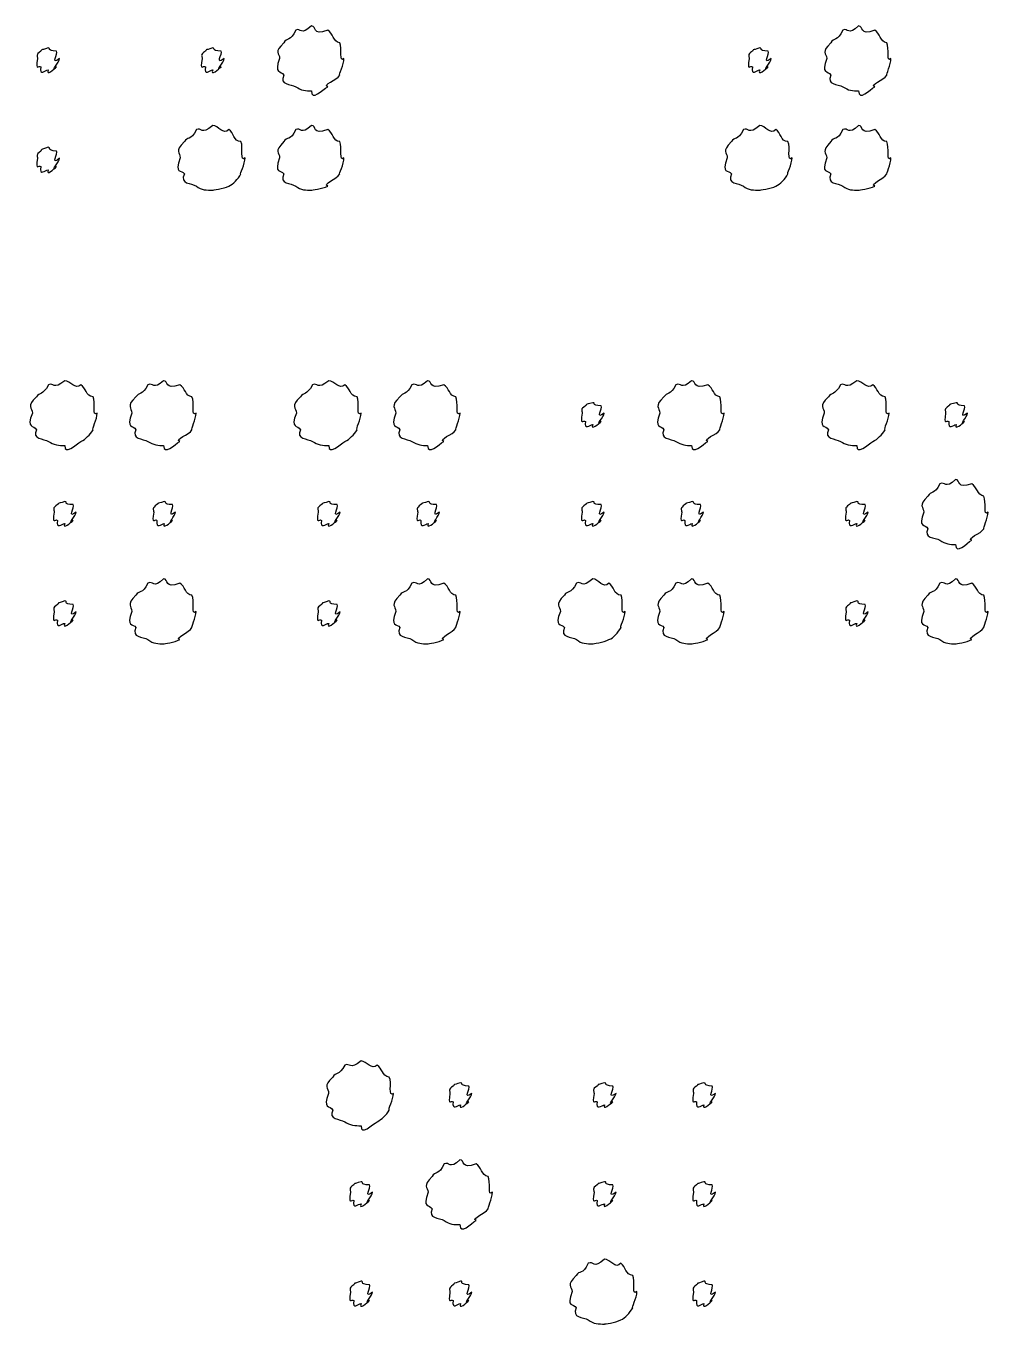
# Model space of a CAD drawing. Header units: millimetres. Extents: x -178 to -32, y 41 to 266.
# Drawn here: x -69.36 to -59.22, y 170.23 to 183.91 of the extents above; entities that cross this region are included whole.
import ezdxf

# ---------------------------------------------------------------- set-up
doc = ezdxf.new("R2010")
doc.units = ezdxf.units.MM
doc.layers.get('0').update_dxf_attribs({"linetype": 'CONTINUOUS'})

msp = doc.modelspace()

# ---------------------------------------------------------------- linework, layer by layer
at = {"color": 0}
for p, q in [((-66.3466, 183.908), (-66.3466, 183.908)), ((-60.5808, 183.908), (-60.5808, 183.908)), ((-69.1233, 183.676), (-69.1233, 183.676)), ((-67.3883, 183.676), (-67.3883, 183.676)), ((-61.6225, 183.676), (-61.6225, 183.676)), ((-67.3883, 182.86), (-67.3883, 182.86)), ((-66.3466, 182.86), (-66.3466, 182.86)), ((-61.6225, 182.86), (-61.6225, 182.86)), ((-60.5808, 182.86), (-60.5808, 182.86)), ((-69.1233, 182.629), (-69.1233, 182.629)), ((-68.9469, 180.169), (-68.9469, 180.169)), ((-67.9051, 180.169), (-67.9051, 180.169)), ((-66.1645, 180.169), (-66.1645, 180.169)), ((-65.1228, 180.169), (-65.1228, 180.169)), ((-62.3408, 180.169), (-62.3408, 180.169)), ((-60.6002, 180.169), (-60.6002, 180.169)), ((-63.3825, 179.937), (-63.3825, 179.937)), ((-59.5528, 179.937), (-59.5528, 179.937)), ((-59.5584, 179.127), (-59.5584, 179.127)), ((-68.9469, 178.895), (-68.9469, 178.895)), ((-67.8995, 178.895), (-67.8995, 178.895)), ((-66.1645, 178.895), (-66.1645, 178.895)), ((-65.1175, 178.895), (-65.1175, 178.895)), ((-63.3825, 178.895), (-63.3825, 178.895)), ((-62.3351, 178.895), (-62.3351, 178.895)), ((-60.6002, 178.895), (-60.6002, 178.895)), ((-67.9051, 178.08), (-67.9051, 178.08)), ((-65.1228, 178.08), (-65.1228, 178.08)), ((-63.3825, 178.08), (-63.3825, 178.08)), ((-62.3408, 178.08), (-62.3408, 178.08)), ((-59.5584, 178.08), (-59.5584, 178.08)), ((-68.9469, 177.848), (-68.9469, 177.848)), ((-66.1645, 177.848), (-66.1645, 177.848)), ((-60.6002, 177.848), (-60.6002, 177.848)), ((-65.8245, 172.999), (-65.8245, 172.999)), ((-64.7771, 172.767), (-64.7771, 172.767)), ((-63.2583, 172.767), (-63.2583, 172.767)), ((-62.2109, 172.767), (-62.2109, 172.767)), ((-64.7823, 171.957), (-64.7823, 171.957)), ((-65.8245, 171.726), (-65.8245, 171.726)), ((-63.2583, 171.726), (-63.2583, 171.726)), ((-62.2109, 171.726), (-62.2109, 171.726)), ((-63.2583, 170.91), (-63.2583, 170.91)), ((-65.8245, 170.678), (-65.8245, 170.678)), ((-64.7771, 170.678), (-64.7771, 170.678)), ((-62.2109, 170.678), (-62.2109, 170.678))]:
    msp.add_line(p, q, dxfattribs=at)
for points in [[(-66.3466, 183.908), (-66.4595, 183.8), (-66.457, 183.892), (-66.512, 183.864)], [(-66.1758, 183.864), (-66.3466, 183.8), (-66.2873, 183.908), (-66.3466, 183.908)], [(-60.5808, 183.908), (-60.694, 183.8), (-60.6912, 183.892), (-60.7462, 183.864)], [(-60.41, 183.864), (-60.5808, 183.8), (-60.5215, 183.908), (-60.5808, 183.908)], [(-66.512, 183.864), (-66.5699, 183.742), (-66.6083, 183.789), (-66.6387, 183.731)], [(-66.0488, 183.731), (-66.118, 183.742), (-66.1204, 183.833), (-66.1758, 183.864)], [(-60.7462, 183.864), (-60.8041, 183.742), (-60.8429, 183.789), (-60.8729, 183.731)], [(-60.2834, 183.731), (-60.3522, 183.742), (-60.355, 183.833), (-60.41, 183.864)], [(-69.2005, 183.643), (-69.257, 183.601), (-69.2337, 183.595), (-69.2337, 183.566)], [(-69.1233, 183.676), (-69.2129, 183.646), (-69.1783, 183.665), (-69.2005, 183.643)], [(-69.0351, 183.643), (-69.1469, 183.646), (-69.0862, 183.676), (-69.1233, 183.676)], [(-69.0019, 183.566), (-69.1028, 183.484), (-69.0132, 183.621), (-69.0351, 183.643)], [(-67.4656, 183.643), (-67.5263, 183.601), (-67.4987, 183.595), (-67.4987, 183.566)], [(-67.3883, 183.676), (-67.4822, 183.646), (-67.4433, 183.665), (-67.4656, 183.643)], [(-67.3001, 183.643), (-67.4158, 183.646), (-67.3513, 183.676), (-67.3883, 183.676)], [(-67.267, 183.566), (-67.3717, 183.484), (-67.2783, 183.621), (-67.3001, 183.643)], [(-66.6387, 183.731), (-66.7463, 183.628), (-66.6828, 183.621), (-66.6828, 183.566)], [(-66.0047, 183.566), (-66.0601, 183.511), (-66.0185, 183.676), (-66.0488, 183.731)], [(-61.6998, 183.643), (-61.7605, 183.601), (-61.7329, 183.595), (-61.7329, 183.566)], [(-61.6225, 183.676), (-61.7164, 183.646), (-61.6779, 183.665), (-61.6998, 183.643)], [(-61.5343, 183.643), (-61.6504, 183.646), (-61.5855, 183.676), (-61.6225, 183.676)], [(-61.5015, 183.566), (-61.6063, 183.484), (-61.5124, 183.621), (-61.5343, 183.643)], [(-60.8729, 183.731), (-60.9805, 183.628), (-60.917, 183.621), (-60.917, 183.566)], [(-60.2393, 183.566), (-60.2943, 183.511), (-60.253, 183.676), (-60.2834, 183.731)], [(-69.2337, 183.566), (-69.257, 183.418), (-69.2224, 183.499), (-69.2005, 183.478)], [(-69.2005, 183.478), (-69.2129, 183.374), (-69.1522, 183.444), (-69.1233, 183.444)], [(-69.1233, 183.444), (-69.1469, 183.374), (-69.0573, 183.455), (-69.0351, 183.478)], [(-69.0351, 183.478), (-69.1028, 183.418), (-69.0019, 183.528), (-69.0019, 183.566)], [(-67.4987, 183.566), (-67.5263, 183.418), (-67.4874, 183.499), (-67.4656, 183.478)], [(-67.4656, 183.478), (-67.4822, 183.374), (-67.4172, 183.444), (-67.3883, 183.444)], [(-67.3883, 183.444), (-67.4158, 183.374), (-67.3223, 183.455), (-67.3001, 183.478)], [(-67.3001, 183.478), (-67.3717, 183.418), (-67.267, 183.528), (-67.267, 183.566)], [(-66.6828, 183.566), (-66.7463, 183.392), (-66.6676, 183.444), (-66.6387, 183.389)], [(-66.0488, 183.389), (-66.0601, 183.392), (-66.0047, 183.502), (-66.0047, 183.566)], [(-61.7329, 183.566), (-61.7605, 183.418), (-61.722, 183.499), (-61.6998, 183.478)], [(-61.6998, 183.478), (-61.7164, 183.374), (-61.6514, 183.444), (-61.6225, 183.444)], [(-61.6225, 183.444), (-61.6504, 183.374), (-61.5565, 183.455), (-61.5343, 183.478)], [(-61.5343, 183.478), (-61.6063, 183.418), (-61.5015, 183.528), (-61.5015, 183.566)], [(-60.917, 183.566), (-60.9805, 183.392), (-60.9018, 183.444), (-60.8729, 183.389)], [(-60.2834, 183.389), (-60.2943, 183.392), (-60.2393, 183.502), (-60.2393, 183.566)], [(-66.6387, 183.389), (-66.6884, 183.286), (-66.5671, 183.297), (-66.512, 183.268)], [(-66.1758, 183.268), (-66.2365, 183.286), (-66.0777, 183.337), (-66.0488, 183.389)], [(-60.8729, 183.389), (-60.9226, 183.286), (-60.8013, 183.297), (-60.7462, 183.268)], [(-60.41, 183.268), (-60.4707, 183.286), (-60.3123, 183.337), (-60.2834, 183.389)], [(-66.512, 183.268), (-66.4595, 183.227), (-66.4016, 183.224), (-66.3466, 183.224)], [(-66.3466, 183.224), (-66.3466, 183.11), (-66.2309, 183.238), (-66.1758, 183.268)], [(-60.7462, 183.268), (-60.694, 183.227), (-60.6362, 183.224), (-60.5808, 183.224)], [(-60.5808, 183.224), (-60.5808, 183.11), (-60.4651, 183.238), (-60.41, 183.268)], [(-67.5594, 182.816), (-67.6212, 182.691), (-67.6557, 182.745), (-67.6861, 182.689)], [(-67.3883, 182.86), (-67.5111, 182.75), (-67.504, 182.845), (-67.5594, 182.816)], [(-67.2176, 182.816), (-67.2754, 182.75), (-67.3291, 182.86), (-67.3883, 182.86)], [(-67.0906, 182.689), (-67.1692, 182.691), (-67.165, 182.786), (-67.2176, 182.816)], [(-66.512, 182.816), (-66.5699, 182.691), (-66.6083, 182.745), (-66.6387, 182.689)], [(-66.3466, 182.86), (-66.4595, 182.75), (-66.457, 182.845), (-66.512, 182.816)], [(-66.1758, 182.816), (-66.3466, 182.75), (-66.2873, 182.86), (-66.3466, 182.86)], [(-66.0488, 182.689), (-66.118, 182.691), (-66.1204, 182.786), (-66.1758, 182.816)], [(-61.7936, 182.816), (-61.8557, 182.691), (-61.8899, 182.745), (-61.9203, 182.689)], [(-61.6225, 182.86), (-61.7453, 182.75), (-61.7386, 182.845), (-61.7936, 182.816)], [(-61.4518, 182.816), (-61.5096, 182.75), (-61.5632, 182.86), (-61.6225, 182.86)], [(-61.3251, 182.689), (-61.4034, 182.691), (-61.3996, 182.786), (-61.4518, 182.816)], [(-60.7462, 182.816), (-60.8041, 182.691), (-60.8429, 182.745), (-60.8729, 182.689)], [(-60.5808, 182.86), (-60.694, 182.75), (-60.6912, 182.845), (-60.7462, 182.816)], [(-60.41, 182.816), (-60.5808, 182.75), (-60.5215, 182.86), (-60.5808, 182.86)], [(-60.2834, 182.689), (-60.3522, 182.691), (-60.355, 182.786), (-60.41, 182.816)], [(-67.6861, 182.689), (-67.7975, 182.581), (-67.7302, 182.576), (-67.7302, 182.518)], [(-67.0465, 182.518), (-67.1072, 182.463), (-67.0606, 182.634), (-67.0906, 182.689)], [(-66.6387, 182.689), (-66.7463, 182.581), (-66.6828, 182.576), (-66.6828, 182.518)], [(-66.0047, 182.518), (-66.0601, 182.463), (-66.0185, 182.634), (-66.0488, 182.689)], [(-61.9203, 182.689), (-62.0321, 182.581), (-61.9644, 182.576), (-61.9644, 182.518)], [(-61.281, 182.518), (-61.3417, 182.463), (-61.2948, 182.634), (-61.3251, 182.689)], [(-60.8729, 182.689), (-60.9805, 182.581), (-60.917, 182.576), (-60.917, 182.518)], [(-60.2393, 182.518), (-60.2943, 182.463), (-60.253, 182.634), (-60.2834, 182.689)], [(-69.2005, 182.59), (-69.257, 182.547), (-69.2337, 182.542), (-69.2337, 182.513)], [(-69.1233, 182.629), (-69.2129, 182.596), (-69.1783, 182.615), (-69.2005, 182.59)], [(-69.0351, 182.59), (-69.1469, 182.596), (-69.0862, 182.629), (-69.1233, 182.629)], [(-69.0019, 182.513), (-69.1028, 182.43), (-69.0132, 182.568), (-69.0351, 182.59)], [(-67.7302, 182.518), (-67.7975, 182.342), (-67.715, 182.398), (-67.6861, 182.348)], [(-67.0906, 182.348), (-67.1072, 182.342), (-67.0465, 182.455), (-67.0465, 182.518)], [(-66.6828, 182.518), (-66.7463, 182.342), (-66.6676, 182.398), (-66.6387, 182.348)], [(-66.0488, 182.348), (-66.0601, 182.342), (-66.0047, 182.455), (-66.0047, 182.518)], [(-61.9644, 182.518), (-62.0321, 182.342), (-61.9492, 182.398), (-61.9203, 182.348)], [(-61.3251, 182.348), (-61.3417, 182.342), (-61.281, 182.455), (-61.281, 182.518)], [(-60.917, 182.518), (-60.9805, 182.342), (-60.9018, 182.398), (-60.8729, 182.348)], [(-60.2834, 182.348), (-60.2943, 182.342), (-60.2393, 182.455), (-60.2393, 182.518)], [(-69.2337, 182.513), (-69.257, 182.367), (-69.2224, 182.45), (-69.2005, 182.425)], [(-69.2005, 182.425), (-69.2129, 182.32), (-69.1522, 182.392), (-69.1233, 182.392)], [(-69.1233, 182.392), (-69.1469, 182.32), (-69.0573, 182.403), (-69.0351, 182.425)], [(-69.0351, 182.425), (-69.1028, 182.367), (-69.0019, 182.48), (-69.0019, 182.513)], [(-67.6861, 182.348), (-67.7383, 182.239), (-67.6144, 182.254), (-67.5594, 182.221)], [(-67.2176, 182.221), (-67.1692, 182.239), (-67.1237, 182.295), (-67.0906, 182.348)], [(-66.6387, 182.348), (-66.6884, 182.239), (-66.5671, 182.254), (-66.512, 182.221)], [(-66.1758, 182.221), (-66.2365, 182.239), (-66.0777, 182.295), (-66.0488, 182.348)], [(-61.9203, 182.348), (-61.9728, 182.239), (-61.8486, 182.254), (-61.7936, 182.221)], [(-61.4518, 182.221), (-61.4034, 182.239), (-61.3579, 182.295), (-61.3251, 182.348)], [(-60.8729, 182.348), (-60.9226, 182.239), (-60.8013, 182.254), (-60.7462, 182.221)], [(-60.41, 182.221), (-60.4707, 182.239), (-60.3123, 182.295), (-60.2834, 182.348)], [(-67.5594, 182.221), (-67.5111, 182.177), (-67.4462, 182.177), (-67.3883, 182.177)], [(-67.3883, 182.177), (-67.394, 182.177), (-67.2726, 182.19), (-67.2176, 182.221)], [(-66.512, 182.221), (-66.4595, 182.177), (-66.4016, 182.177), (-66.3466, 182.177)], [(-66.3466, 182.177), (-66.3466, 182.177), (-66.2309, 182.19), (-66.1758, 182.221)], [(-61.7936, 182.221), (-61.7453, 182.177), (-61.6807, 182.177), (-61.6225, 182.177)], [(-61.6225, 182.177), (-61.6282, 182.177), (-61.5068, 182.19), (-61.4518, 182.221)], [(-60.7462, 182.221), (-60.694, 182.177), (-60.6362, 182.177), (-60.5808, 182.177)], [(-60.5808, 182.177), (-60.5808, 182.177), (-60.4651, 182.19), (-60.41, 182.221)], [(-69.118, 180.125), (-69.1797, 180.009), (-69.2143, 180.053), (-69.2446, 179.998)], [(-68.9469, 180.169), (-69.0697, 180.067), (-69.0626, 180.154), (-69.118, 180.125)], [(-68.7761, 180.125), (-68.834, 180.067), (-68.8876, 180.169), (-68.9469, 180.169)], [(-68.6491, 179.998), (-68.7278, 180.009), (-68.7236, 180.094), (-68.7761, 180.125)], [(-68.0706, 180.125), (-68.1284, 180.009), (-68.1669, 180.053), (-68.1972, 179.998)], [(-67.9051, 180.169), (-68.018, 180.067), (-68.0156, 180.154), (-68.0706, 180.125)], [(-67.7344, 180.125), (-67.9051, 180.067), (-67.8459, 180.169), (-67.9051, 180.169)], [(-67.6074, 179.998), (-67.6765, 180.009), (-67.679, 180.094), (-67.7344, 180.125)], [(-66.3356, 180.125), (-66.3977, 180.009), (-66.4319, 180.053), (-66.4623, 179.998)], [(-66.1645, 180.169), (-66.2873, 180.067), (-66.2806, 180.154), (-66.3356, 180.125)], [(-65.9938, 180.125), (-66.0516, 180.067), (-66.1053, 180.169), (-66.1645, 180.169)], [(-65.8671, 179.998), (-65.9455, 180.009), (-65.9416, 180.094), (-65.9938, 180.125)], [(-65.2882, 180.125), (-65.3461, 180.009), (-65.3849, 180.053), (-65.4149, 179.998)], [(-65.1228, 180.169), (-65.236, 180.067), (-65.2332, 180.154), (-65.2882, 180.125)], [(-64.952, 180.125), (-65.1228, 180.067), (-65.0635, 180.169), (-65.1228, 180.169)], [(-64.8254, 179.998), (-64.8942, 180.009), (-64.897, 180.094), (-64.952, 180.125)], [(-62.5059, 180.125), (-62.5637, 180.009), (-62.6025, 180.053), (-62.6329, 179.998)], [(-62.3408, 180.169), (-62.4537, 180.067), (-62.4508, 180.154), (-62.5059, 180.125)], [(-62.1697, 180.125), (-62.3408, 180.067), (-62.2815, 180.169), (-62.3408, 180.169)], [(-62.043, 179.998), (-62.1118, 180.009), (-62.1146, 180.094), (-62.1697, 180.125)], [(-60.7709, 180.125), (-60.833, 180.009), (-60.8676, 180.053), (-60.8979, 179.998)], [(-60.6002, 180.169), (-60.7229, 180.067), (-60.7159, 180.154), (-60.7709, 180.125)], [(-60.4294, 180.125), (-60.4873, 180.067), (-60.5409, 180.169), (-60.6002, 180.169)], [(-60.3024, 179.998), (-60.3811, 180.009), (-60.3769, 180.094), (-60.4294, 180.125)], [(-69.2446, 179.998), (-69.3561, 179.899), (-69.2887, 179.885), (-69.2887, 179.827)], [(-68.605, 179.827), (-68.6657, 179.78), (-68.6188, 179.943), (-68.6491, 179.998)], [(-68.1972, 179.998), (-68.3048, 179.899), (-68.2413, 179.885), (-68.2413, 179.827)], [(-67.5633, 179.827), (-67.6187, 179.78), (-67.5771, 179.943), (-67.6074, 179.998)], [(-66.4623, 179.998), (-66.5741, 179.899), (-66.5064, 179.885), (-66.5064, 179.827)], [(-65.823, 179.827), (-65.8837, 179.78), (-65.8368, 179.943), (-65.8671, 179.998)], [(-65.4149, 179.998), (-65.5225, 179.899), (-65.459, 179.885), (-65.459, 179.827)], [(-64.7813, 179.827), (-64.8363, 179.78), (-64.795, 179.943), (-64.8254, 179.998)], [(-63.3825, 179.937), (-63.476, 179.912), (-63.4376, 179.926), (-63.4594, 179.904)], [(-63.2943, 179.904), (-63.41, 179.912), (-63.3451, 179.937), (-63.3825, 179.937)], [(-62.6329, 179.998), (-62.7401, 179.899), (-62.677, 179.885), (-62.677, 179.827)], [(-61.9989, 179.827), (-62.054, 179.78), (-62.0127, 179.943), (-62.043, 179.998)], [(-60.8979, 179.998), (-61.0094, 179.899), (-60.942, 179.885), (-60.942, 179.827)], [(-60.2583, 179.827), (-60.319, 179.78), (-60.2721, 179.943), (-60.3024, 179.998)], [(-59.5528, 179.937), (-59.6424, 179.912), (-59.6082, 179.926), (-59.63, 179.904)], [(-59.4646, 179.904), (-59.5764, 179.912), (-59.5157, 179.937), (-59.5528, 179.937)], [(-69.2887, 179.827), (-69.3561, 179.659), (-69.2736, 179.706), (-69.2446, 179.651)], [(-68.6491, 179.651), (-68.6657, 179.659), (-68.605, 179.764), (-68.605, 179.827)], [(-68.2413, 179.827), (-68.3048, 179.659), (-68.2262, 179.706), (-68.1972, 179.651)], [(-67.6074, 179.651), (-67.6187, 179.659), (-67.5633, 179.764), (-67.5633, 179.827)], [(-66.5064, 179.827), (-66.5741, 179.659), (-66.4912, 179.706), (-66.4623, 179.651)], [(-65.8671, 179.651), (-65.8837, 179.659), (-65.823, 179.764), (-65.823, 179.827)], [(-65.459, 179.827), (-65.5225, 179.659), (-65.4438, 179.706), (-65.4149, 179.651)], [(-64.8254, 179.651), (-64.8363, 179.659), (-64.7813, 179.764), (-64.7813, 179.827)], [(-63.4594, 179.904), (-63.5201, 179.868), (-63.4926, 179.856), (-63.4926, 179.827)], [(-63.4926, 179.827), (-63.5201, 179.685), (-63.4817, 179.761), (-63.4594, 179.739)], [(-63.2612, 179.827), (-63.3659, 179.751), (-63.2721, 179.882), (-63.2943, 179.904)], [(-63.2943, 179.739), (-63.3659, 179.685), (-63.2612, 179.79), (-63.2612, 179.827)], [(-62.677, 179.827), (-62.7401, 179.659), (-62.6618, 179.706), (-62.6329, 179.651)], [(-62.043, 179.651), (-62.054, 179.659), (-61.9989, 179.764), (-61.9989, 179.827)], [(-60.942, 179.827), (-61.0094, 179.659), (-60.9268, 179.706), (-60.8979, 179.651)], [(-60.3024, 179.651), (-60.319, 179.659), (-60.2583, 179.764), (-60.2583, 179.827)], [(-59.63, 179.904), (-59.6865, 179.868), (-59.6632, 179.856), (-59.6632, 179.827)], [(-59.6632, 179.827), (-59.6865, 179.685), (-59.6523, 179.761), (-59.63, 179.739)], [(-59.4318, 179.827), (-59.5323, 179.751), (-59.4427, 179.882), (-59.4646, 179.904)], [(-59.4646, 179.739), (-59.5323, 179.685), (-59.4318, 179.79), (-59.4318, 179.827)], [(-69.2446, 179.651), (-69.2968, 179.553), (-69.173, 179.558), (-69.118, 179.529)], [(-68.7761, 179.529), (-68.7278, 179.553), (-68.6823, 179.598), (-68.6491, 179.651)], [(-68.1972, 179.651), (-68.247, 179.553), (-68.1256, 179.558), (-68.0706, 179.529)], [(-67.7344, 179.529), (-67.7951, 179.553), (-67.6363, 179.598), (-67.6074, 179.651)], [(-66.4623, 179.651), (-66.5148, 179.553), (-66.3907, 179.558), (-66.3356, 179.529)], [(-65.9938, 179.529), (-65.9455, 179.553), (-65.8999, 179.598), (-65.8671, 179.651)], [(-65.4149, 179.651), (-65.4646, 179.553), (-65.3433, 179.558), (-65.2882, 179.529)], [(-64.952, 179.529), (-65.0127, 179.553), (-64.8543, 179.598), (-64.8254, 179.651)], [(-63.4594, 179.739), (-63.476, 179.641), (-63.4115, 179.706), (-63.3825, 179.706)], [(-63.3825, 179.706), (-63.41, 179.641), (-63.3162, 179.717), (-63.2943, 179.739)], [(-62.6329, 179.651), (-62.6823, 179.553), (-62.5613, 179.558), (-62.5059, 179.529)], [(-62.1697, 179.529), (-62.2304, 179.553), (-62.072, 179.598), (-62.043, 179.651)], [(-60.8979, 179.651), (-60.9501, 179.553), (-60.8263, 179.558), (-60.7709, 179.529)], [(-60.4294, 179.529), (-60.3811, 179.553), (-60.3356, 179.598), (-60.3024, 179.651)], [(-59.63, 179.739), (-59.6424, 179.641), (-59.5817, 179.706), (-59.5528, 179.706)], [(-59.5528, 179.706), (-59.5764, 179.641), (-59.4868, 179.717), (-59.4646, 179.739)], [(-69.118, 179.529), (-69.0697, 179.494), (-69.0047, 179.485), (-68.9469, 179.485)], [(-68.9469, 179.485), (-68.9525, 179.377), (-68.8312, 179.499), (-68.7761, 179.529)], [(-68.0706, 179.529), (-68.018, 179.494), (-67.9602, 179.485), (-67.9051, 179.485)], [(-67.9051, 179.485), (-67.9051, 179.377), (-67.7894, 179.499), (-67.7344, 179.529)], [(-66.3356, 179.529), (-66.2873, 179.494), (-66.2227, 179.485), (-66.1645, 179.485)], [(-66.1645, 179.485), (-66.1702, 179.377), (-66.0488, 179.499), (-65.9938, 179.529)], [(-65.2882, 179.529), (-65.236, 179.494), (-65.1782, 179.485), (-65.1228, 179.485)], [(-65.1228, 179.485), (-65.1228, 179.377), (-65.0071, 179.499), (-64.952, 179.529)], [(-62.5059, 179.529), (-62.4537, 179.494), (-62.3958, 179.485), (-62.3408, 179.485)], [(-62.3408, 179.485), (-62.3408, 179.377), (-62.2247, 179.499), (-62.1697, 179.529)], [(-60.7709, 179.529), (-60.7229, 179.494), (-60.658, 179.485), (-60.6002, 179.485)], [(-60.6002, 179.485), (-60.6058, 179.377), (-60.4845, 179.499), (-60.4294, 179.529)], [(-59.5584, 179.127), (-59.6713, 179.02), (-59.6685, 179.112), (-59.7239, 179.083)], [(-59.3877, 179.083), (-59.5584, 179.02), (-59.4991, 179.127), (-59.5584, 179.127)], [(-59.7239, 179.083), (-59.7817, 178.962), (-59.8202, 179.009), (-59.8505, 178.951)], [(-59.2607, 178.951), (-59.3295, 178.962), (-59.3323, 179.053), (-59.3877, 179.083)], [(-69.0241, 178.863), (-69.0848, 178.821), (-69.0573, 178.814), (-69.0573, 178.785)], [(-68.9469, 178.895), (-69.0407, 178.865), (-69.0019, 178.884), (-69.0241, 178.863)], [(-68.8587, 178.863), (-68.9744, 178.865), (-68.9098, 178.895), (-68.9469, 178.895)], [(-68.8255, 178.785), (-68.9303, 178.704), (-68.8368, 178.84), (-68.8587, 178.863)], [(-67.9768, 178.863), (-68.0332, 178.821), (-68.0099, 178.814), (-68.0099, 178.785)], [(-67.8995, 178.895), (-67.9891, 178.865), (-67.9549, 178.884), (-67.9768, 178.863)], [(-67.8113, 178.863), (-67.9231, 178.865), (-67.8624, 178.895), (-67.8995, 178.895)], [(-67.7785, 178.785), (-67.879, 178.704), (-67.7894, 178.84), (-67.8113, 178.863)], [(-66.2418, 178.863), (-66.3025, 178.821), (-66.2749, 178.814), (-66.2749, 178.785)], [(-66.1645, 178.895), (-66.2584, 178.865), (-66.2199, 178.884), (-66.2418, 178.863)], [(-66.0763, 178.863), (-66.1924, 178.865), (-66.1275, 178.895), (-66.1645, 178.895)], [(-66.0435, 178.785), (-66.1483, 178.704), (-66.0545, 178.84), (-66.0763, 178.863)], [(-65.1944, 178.863), (-65.2512, 178.821), (-65.2276, 178.814), (-65.2276, 178.785)], [(-65.1175, 178.895), (-65.2071, 178.865), (-65.1725, 178.884), (-65.1944, 178.863)], [(-65.0293, 178.863), (-65.1408, 178.865), (-65.0801, 178.895), (-65.1175, 178.895)], [(-64.9961, 178.785), (-65.0967, 178.704), (-65.0071, 178.84), (-65.0293, 178.863)], [(-63.4594, 178.863), (-63.5201, 178.821), (-63.4926, 178.814), (-63.4926, 178.785)], [(-63.3825, 178.895), (-63.476, 178.865), (-63.4376, 178.884), (-63.4594, 178.863)], [(-63.2943, 178.863), (-63.41, 178.865), (-63.3451, 178.895), (-63.3825, 178.895)], [(-63.2612, 178.785), (-63.3659, 178.704), (-63.2721, 178.84), (-63.2943, 178.863)], [(-62.4124, 178.863), (-62.4688, 178.821), (-62.4452, 178.814), (-62.4452, 178.785)], [(-62.3351, 178.895), (-62.4247, 178.865), (-62.3902, 178.884), (-62.4124, 178.863)], [(-62.2469, 178.863), (-62.3584, 178.865), (-62.2981, 178.895), (-62.3351, 178.895)], [(-62.2138, 178.785), (-62.3143, 178.704), (-62.2247, 178.84), (-62.2469, 178.863)], [(-60.6774, 178.863), (-60.7381, 178.821), (-60.7106, 178.814), (-60.7106, 178.785)], [(-60.6002, 178.895), (-60.694, 178.865), (-60.6552, 178.884), (-60.6774, 178.863)], [(-60.512, 178.863), (-60.6277, 178.865), (-60.5631, 178.895), (-60.6002, 178.895)], [(-60.4788, 178.785), (-60.5836, 178.704), (-60.4901, 178.84), (-60.512, 178.863)], [(-59.8505, 178.951), (-59.9581, 178.847), (-59.8946, 178.84), (-59.8946, 178.785)], [(-59.2166, 178.785), (-59.2716, 178.73), (-59.2303, 178.895), (-59.2607, 178.951)], [(-69.0573, 178.785), (-69.0848, 178.638), (-69.046, 178.719), (-69.0241, 178.697)], [(-69.0241, 178.697), (-69.0407, 178.594), (-68.9758, 178.664), (-68.9469, 178.664)], [(-68.9469, 178.664), (-68.9744, 178.594), (-68.8809, 178.675), (-68.8587, 178.697)], [(-68.8587, 178.697), (-68.9303, 178.638), (-68.8255, 178.748), (-68.8255, 178.785)], [(-68.0099, 178.785), (-68.0332, 178.638), (-67.999, 178.719), (-67.9768, 178.697)], [(-67.9768, 178.697), (-67.9891, 178.594), (-67.9284, 178.664), (-67.8995, 178.664)], [(-67.8995, 178.664), (-67.9231, 178.594), (-67.8335, 178.675), (-67.8113, 178.697)], [(-67.8113, 178.697), (-67.879, 178.638), (-67.7785, 178.748), (-67.7785, 178.785)], [(-66.2749, 178.785), (-66.3025, 178.638), (-66.264, 178.719), (-66.2418, 178.697)], [(-66.2418, 178.697), (-66.2584, 178.594), (-66.1935, 178.664), (-66.1645, 178.664)], [(-66.1645, 178.664), (-66.1924, 178.594), (-66.0986, 178.675), (-66.0763, 178.697)], [(-66.0763, 178.697), (-66.1483, 178.638), (-66.0435, 178.748), (-66.0435, 178.785)], [(-65.2276, 178.785), (-65.2512, 178.638), (-65.2166, 178.719), (-65.1944, 178.697)], [(-65.1944, 178.697), (-65.2071, 178.594), (-65.1464, 178.664), (-65.1175, 178.664)], [(-65.1175, 178.664), (-65.1408, 178.594), (-65.0512, 178.675), (-65.0293, 178.697)], [(-65.0293, 178.697), (-65.0967, 178.638), (-64.9961, 178.748), (-64.9961, 178.785)], [(-63.4926, 178.785), (-63.5201, 178.638), (-63.4817, 178.719), (-63.4594, 178.697)], [(-63.4594, 178.697), (-63.476, 178.594), (-63.4115, 178.664), (-63.3825, 178.664)], [(-63.3825, 178.664), (-63.41, 178.594), (-63.3162, 178.675), (-63.2943, 178.697)], [(-63.2943, 178.697), (-63.3659, 178.638), (-63.2612, 178.748), (-63.2612, 178.785)], [(-62.4452, 178.785), (-62.4688, 178.638), (-62.4343, 178.719), (-62.4124, 178.697)], [(-62.4124, 178.697), (-62.4247, 178.594), (-62.3641, 178.664), (-62.3351, 178.664)], [(-62.3351, 178.664), (-62.3584, 178.594), (-62.2688, 178.675), (-62.2469, 178.697)], [(-62.2469, 178.697), (-62.3143, 178.638), (-62.2138, 178.748), (-62.2138, 178.785)], [(-60.7106, 178.785), (-60.7381, 178.638), (-60.6993, 178.719), (-60.6774, 178.697)], [(-60.6774, 178.697), (-60.694, 178.594), (-60.6291, 178.664), (-60.6002, 178.664)], [(-60.6002, 178.664), (-60.6277, 178.594), (-60.5342, 178.675), (-60.512, 178.697)], [(-60.512, 178.697), (-60.5836, 178.638), (-60.4788, 178.748), (-60.4788, 178.785)], [(-59.8946, 178.785), (-59.9581, 178.612), (-59.8794, 178.664), (-59.8505, 178.609)], [(-59.2607, 178.609), (-59.2716, 178.612), (-59.2166, 178.722), (-59.2166, 178.785)], [(-59.8505, 178.609), (-59.9003, 178.506), (-59.7789, 178.516), (-59.7239, 178.488)], [(-59.3877, 178.488), (-59.448, 178.506), (-59.2896, 178.557), (-59.2607, 178.609)], [(-59.7239, 178.488), (-59.6713, 178.446), (-59.6134, 178.443), (-59.5584, 178.443)], [(-59.5584, 178.443), (-59.5584, 178.329), (-59.4427, 178.457), (-59.3877, 178.488)], [(-68.0706, 178.036), (-68.1284, 177.91), (-68.1669, 177.964), (-68.1972, 177.909)], [(-67.9051, 178.08), (-68.018, 177.969), (-68.0156, 178.065), (-68.0706, 178.036)], [(-67.7344, 178.036), (-67.9051, 177.969), (-67.8459, 178.08), (-67.9051, 178.08)], [(-67.6074, 177.909), (-67.6765, 177.91), (-67.679, 178.005), (-67.7344, 178.036)], [(-65.2882, 178.036), (-65.3461, 177.91), (-65.3849, 177.964), (-65.4149, 177.909)], [(-65.1228, 178.08), (-65.236, 177.969), (-65.2332, 178.065), (-65.2882, 178.036)], [(-64.952, 178.036), (-65.1228, 177.969), (-65.0635, 178.08), (-65.1228, 178.08)], [(-64.8254, 177.909), (-64.8942, 177.91), (-64.897, 178.005), (-64.952, 178.036)], [(-63.5533, 178.036), (-63.6154, 177.91), (-63.6499, 177.964), (-63.6799, 177.909)], [(-63.3825, 178.08), (-63.5049, 177.969), (-63.4982, 178.065), (-63.5533, 178.036)], [(-63.2114, 178.036), (-63.2693, 177.969), (-63.3233, 178.08), (-63.3825, 178.08)], [(-63.0848, 177.909), (-63.1635, 177.91), (-63.1592, 178.005), (-63.2114, 178.036)], [(-62.5059, 178.036), (-62.5637, 177.91), (-62.6025, 177.964), (-62.6329, 177.909)], [(-62.3408, 178.08), (-62.4537, 177.969), (-62.4508, 178.065), (-62.5059, 178.036)], [(-62.1697, 178.036), (-62.3408, 177.969), (-62.2815, 178.08), (-62.3408, 178.08)], [(-62.043, 177.909), (-62.1118, 177.91), (-62.1146, 178.005), (-62.1697, 178.036)], [(-59.7239, 178.036), (-59.7817, 177.91), (-59.8202, 177.964), (-59.8505, 177.909)], [(-59.5584, 178.08), (-59.6713, 177.969), (-59.6685, 178.065), (-59.7239, 178.036)], [(-59.3877, 178.036), (-59.5584, 177.969), (-59.4991, 178.08), (-59.5584, 178.08)], [(-59.2607, 177.909), (-59.3295, 177.91), (-59.3323, 178.005), (-59.3877, 178.036)], [(-68.1972, 177.909), (-68.3048, 177.8), (-68.2413, 177.796), (-68.2413, 177.738)], [(-67.5633, 177.738), (-67.6187, 177.683), (-67.5771, 177.854), (-67.6074, 177.909)], [(-65.4149, 177.909), (-65.5225, 177.8), (-65.459, 177.796), (-65.459, 177.738)], [(-64.7813, 177.738), (-64.8363, 177.683), (-64.795, 177.854), (-64.8254, 177.909)], [(-63.6799, 177.909), (-63.7917, 177.8), (-63.724, 177.796), (-63.724, 177.738)], [(-63.0407, 177.738), (-63.1014, 177.683), (-63.0544, 177.854), (-63.0848, 177.909)], [(-62.6329, 177.909), (-62.7401, 177.8), (-62.677, 177.796), (-62.677, 177.738)], [(-61.9989, 177.738), (-62.054, 177.683), (-62.0127, 177.854), (-62.043, 177.909)], [(-59.8505, 177.909), (-59.9581, 177.8), (-59.8946, 177.796), (-59.8946, 177.738)], [(-59.2166, 177.738), (-59.2716, 177.683), (-59.2303, 177.854), (-59.2607, 177.909)], [(-69.0241, 177.81), (-69.0848, 177.767), (-69.0573, 177.762), (-69.0573, 177.733)], [(-69.0573, 177.733), (-69.0848, 177.587), (-69.046, 177.669), (-69.0241, 177.644)], [(-68.9469, 177.848), (-69.0407, 177.815), (-69.0019, 177.835), (-69.0241, 177.81)], [(-68.8587, 177.81), (-68.9744, 177.815), (-68.9098, 177.848), (-68.9469, 177.848)], [(-68.8255, 177.733), (-68.9303, 177.65), (-68.8368, 177.788), (-68.8587, 177.81)], [(-68.8587, 177.644), (-68.9303, 177.587), (-68.8255, 177.699), (-68.8255, 177.733)], [(-68.2413, 177.738), (-68.3048, 177.562), (-68.2262, 177.618), (-68.1972, 177.567)], [(-67.6074, 177.567), (-67.6187, 177.562), (-67.5633, 177.675), (-67.5633, 177.738)], [(-66.2418, 177.81), (-66.3025, 177.767), (-66.2749, 177.762), (-66.2749, 177.733)], [(-66.2749, 177.733), (-66.3025, 177.587), (-66.264, 177.669), (-66.2418, 177.644)], [(-66.1645, 177.848), (-66.2584, 177.815), (-66.2199, 177.835), (-66.2418, 177.81)], [(-66.0763, 177.81), (-66.1924, 177.815), (-66.1275, 177.848), (-66.1645, 177.848)], [(-66.0435, 177.733), (-66.1483, 177.65), (-66.0545, 177.788), (-66.0763, 177.81)], [(-66.0763, 177.644), (-66.1483, 177.587), (-66.0435, 177.699), (-66.0435, 177.733)], [(-65.459, 177.738), (-65.5225, 177.562), (-65.4438, 177.618), (-65.4149, 177.567)], [(-64.8254, 177.567), (-64.8363, 177.562), (-64.7813, 177.675), (-64.7813, 177.738)], [(-63.724, 177.738), (-63.7917, 177.562), (-63.7092, 177.618), (-63.6799, 177.567)], [(-63.0848, 177.567), (-63.1014, 177.562), (-63.0407, 177.675), (-63.0407, 177.738)], [(-62.677, 177.738), (-62.7401, 177.562), (-62.6618, 177.618), (-62.6329, 177.567)], [(-62.043, 177.567), (-62.054, 177.562), (-61.9989, 177.675), (-61.9989, 177.738)], [(-60.6774, 177.81), (-60.7381, 177.767), (-60.7106, 177.762), (-60.7106, 177.733)], [(-60.7106, 177.733), (-60.7381, 177.587), (-60.6993, 177.669), (-60.6774, 177.644)], [(-60.6002, 177.848), (-60.694, 177.815), (-60.6552, 177.835), (-60.6774, 177.81)], [(-60.512, 177.81), (-60.6277, 177.815), (-60.5631, 177.848), (-60.6002, 177.848)], [(-60.4788, 177.733), (-60.5836, 177.65), (-60.4901, 177.788), (-60.512, 177.81)], [(-60.512, 177.644), (-60.5836, 177.587), (-60.4788, 177.699), (-60.4788, 177.733)], [(-59.8946, 177.738), (-59.9581, 177.562), (-59.8794, 177.618), (-59.8505, 177.567)], [(-59.2607, 177.567), (-59.2716, 177.562), (-59.2166, 177.675), (-59.2166, 177.738)], [(-69.0241, 177.644), (-69.0407, 177.54), (-68.9758, 177.611), (-68.9469, 177.611)], [(-68.9469, 177.611), (-68.9744, 177.54), (-68.8809, 177.622), (-68.8587, 177.644)], [(-66.2418, 177.644), (-66.2584, 177.54), (-66.1935, 177.611), (-66.1645, 177.611)], [(-66.1645, 177.611), (-66.1924, 177.54), (-66.0986, 177.622), (-66.0763, 177.644)], [(-60.6774, 177.644), (-60.694, 177.54), (-60.6291, 177.611), (-60.6002, 177.611)], [(-60.6002, 177.611), (-60.6277, 177.54), (-60.5342, 177.622), (-60.512, 177.644)], [(-68.1972, 177.567), (-68.247, 177.458), (-68.1256, 177.473), (-68.0706, 177.44)], [(-67.7344, 177.44), (-67.7951, 177.458), (-67.6363, 177.515), (-67.6074, 177.567)], [(-65.4149, 177.567), (-65.4646, 177.458), (-65.3433, 177.473), (-65.2882, 177.44)], [(-64.952, 177.44), (-65.0127, 177.458), (-64.8543, 177.515), (-64.8254, 177.567)], [(-63.6799, 177.567), (-63.7325, 177.458), (-63.6083, 177.473), (-63.5533, 177.44)], [(-63.2114, 177.44), (-63.1635, 177.458), (-63.1179, 177.515), (-63.0848, 177.567)], [(-62.6329, 177.567), (-62.6823, 177.458), (-62.5613, 177.473), (-62.5059, 177.44)], [(-62.1697, 177.44), (-62.2304, 177.458), (-62.072, 177.515), (-62.043, 177.567)], [(-59.8505, 177.567), (-59.9003, 177.458), (-59.7789, 177.473), (-59.7239, 177.44)], [(-59.3877, 177.44), (-59.448, 177.458), (-59.2896, 177.515), (-59.2607, 177.567)], [(-68.0706, 177.44), (-68.018, 177.396), (-67.9602, 177.396), (-67.9051, 177.396)], [(-67.9051, 177.396), (-67.9051, 177.396), (-67.7894, 177.41), (-67.7344, 177.44)], [(-65.2882, 177.44), (-65.236, 177.396), (-65.1782, 177.396), (-65.1228, 177.396)], [(-65.1228, 177.396), (-65.1228, 177.396), (-65.0071, 177.41), (-64.952, 177.44)], [(-63.5533, 177.44), (-63.5049, 177.396), (-63.4404, 177.396), (-63.3825, 177.396)], [(-63.3825, 177.396), (-63.3878, 177.396), (-63.2668, 177.41), (-63.2114, 177.44)], [(-62.5059, 177.44), (-62.4537, 177.396), (-62.3958, 177.396), (-62.3408, 177.396)], [(-62.3408, 177.396), (-62.3408, 177.396), (-62.2247, 177.41), (-62.1697, 177.44)], [(-59.7239, 177.44), (-59.6713, 177.396), (-59.6134, 177.396), (-59.5584, 177.396)], [(-59.5584, 177.396), (-59.5584, 177.396), (-59.4427, 177.41), (-59.3877, 177.44)], [(-65.9952, 172.955), (-66.0573, 172.839), (-66.0915, 172.883), (-66.1218, 172.828)], [(-65.8245, 172.999), (-65.9469, 172.897), (-65.9402, 172.984), (-65.9952, 172.955)], [(-65.6534, 172.955), (-65.7112, 172.897), (-65.7652, 172.999), (-65.8245, 172.999)], [(-65.5267, 172.828), (-65.6054, 172.839), (-65.6011, 172.925), (-65.6534, 172.955)], [(-66.1218, 172.828), (-66.2337, 172.729), (-66.1659, 172.715), (-66.1659, 172.657)], [(-65.4826, 172.657), (-65.5433, 172.61), (-65.4964, 172.773), (-65.5267, 172.828)], [(-64.8543, 172.734), (-64.9108, 172.698), (-64.8871, 172.686), (-64.8871, 172.657)], [(-64.7771, 172.767), (-64.8667, 172.743), (-64.8321, 172.756), (-64.8543, 172.734)], [(-64.6889, 172.734), (-64.8003, 172.743), (-64.7397, 172.767), (-64.7771, 172.767)], [(-64.6557, 172.657), (-64.7562, 172.581), (-64.6666, 172.712), (-64.6889, 172.734)], [(-63.3356, 172.734), (-63.3963, 172.698), (-63.3688, 172.686), (-63.3688, 172.657)], [(-63.2583, 172.767), (-63.3522, 172.743), (-63.3134, 172.756), (-63.3356, 172.734)], [(-63.1702, 172.734), (-63.2859, 172.743), (-63.2213, 172.767), (-63.2583, 172.767)], [(-63.137, 172.657), (-63.2418, 172.581), (-63.1483, 172.712), (-63.1702, 172.734)], [(-62.2882, 172.734), (-62.3447, 172.698), (-62.3214, 172.686), (-62.3214, 172.657)], [(-62.2109, 172.767), (-62.3006, 172.743), (-62.2663, 172.756), (-62.2882, 172.734)], [(-62.1228, 172.734), (-62.2346, 172.743), (-62.1739, 172.767), (-62.2109, 172.767)], [(-62.0899, 172.657), (-62.1905, 172.581), (-62.1009, 172.712), (-62.1228, 172.734)], [(-66.1659, 172.657), (-66.2337, 172.489), (-66.1508, 172.536), (-66.1218, 172.481)], [(-65.5267, 172.481), (-65.5433, 172.489), (-65.4826, 172.594), (-65.4826, 172.657)], [(-64.8871, 172.657), (-64.9108, 172.515), (-64.8762, 172.591), (-64.8543, 172.569)], [(-64.8543, 172.569), (-64.8667, 172.471), (-64.806, 172.536), (-64.7771, 172.536)], [(-64.7771, 172.536), (-64.8003, 172.471), (-64.7107, 172.547), (-64.6889, 172.569)], [(-64.6889, 172.569), (-64.7562, 172.515), (-64.6557, 172.62), (-64.6557, 172.657)], [(-63.3688, 172.657), (-63.3963, 172.515), (-63.3575, 172.591), (-63.3356, 172.569)], [(-63.3356, 172.569), (-63.3522, 172.471), (-63.2873, 172.536), (-63.2583, 172.536)], [(-63.2583, 172.536), (-63.2859, 172.471), (-63.1924, 172.547), (-63.1702, 172.569)], [(-63.1702, 172.569), (-63.2418, 172.515), (-63.137, 172.62), (-63.137, 172.657)], [(-62.3214, 172.657), (-62.3447, 172.515), (-62.3104, 172.591), (-62.2882, 172.569)], [(-62.2882, 172.569), (-62.3006, 172.471), (-62.2399, 172.536), (-62.2109, 172.536)], [(-62.2109, 172.536), (-62.2346, 172.471), (-62.145, 172.547), (-62.1228, 172.569)], [(-62.1228, 172.569), (-62.1905, 172.515), (-62.0899, 172.62), (-62.0899, 172.657)], [(-66.1218, 172.481), (-66.1744, 172.383), (-66.0502, 172.388), (-65.9952, 172.359)], [(-65.6534, 172.359), (-65.6054, 172.383), (-65.5599, 172.428), (-65.5267, 172.481)], [(-65.9952, 172.359), (-65.9469, 172.324), (-65.8823, 172.315), (-65.8245, 172.315)], [(-65.8245, 172.315), (-65.8297, 172.207), (-65.7084, 172.329), (-65.6534, 172.359)], [(-64.9478, 171.913), (-65.0057, 171.792), (-65.0445, 171.839), (-65.0748, 171.781)], [(-64.7823, 171.957), (-64.8956, 171.85), (-64.8928, 171.942), (-64.9478, 171.913)], [(-64.6116, 171.913), (-64.7823, 171.85), (-64.7234, 171.957), (-64.7823, 171.957)], [(-64.485, 171.781), (-64.5537, 171.792), (-64.5566, 171.883), (-64.6116, 171.913)], [(-65.8245, 171.726), (-65.9179, 171.695), (-65.8795, 171.715), (-65.9014, 171.693)], [(-65.7363, 171.693), (-65.852, 171.695), (-65.7871, 171.726), (-65.8245, 171.726)], [(-65.0748, 171.781), (-65.182, 171.678), (-65.1189, 171.67), (-65.1189, 171.615)], [(-64.4409, 171.615), (-64.4959, 171.56), (-64.4546, 171.726), (-64.485, 171.781)], [(-63.2583, 171.726), (-63.3522, 171.695), (-63.3134, 171.715), (-63.3356, 171.693)], [(-63.1702, 171.693), (-63.2859, 171.695), (-63.2213, 171.726), (-63.2583, 171.726)], [(-62.2109, 171.726), (-62.3006, 171.695), (-62.2663, 171.715), (-62.2882, 171.693)], [(-62.1228, 171.693), (-62.2346, 171.695), (-62.1739, 171.726), (-62.2109, 171.726)], [(-65.9014, 171.693), (-65.962, 171.651), (-65.9345, 171.644), (-65.9345, 171.615)], [(-65.9345, 171.615), (-65.962, 171.468), (-65.9236, 171.549), (-65.9014, 171.527)], [(-65.7031, 171.615), (-65.8079, 171.534), (-65.714, 171.67), (-65.7363, 171.693)], [(-65.7363, 171.527), (-65.8079, 171.468), (-65.7031, 171.578), (-65.7031, 171.615)], [(-65.1189, 171.615), (-65.182, 171.442), (-65.1037, 171.494), (-65.0748, 171.439)], [(-64.485, 171.439), (-64.4959, 171.442), (-64.4409, 171.552), (-64.4409, 171.615)], [(-63.3356, 171.693), (-63.3963, 171.651), (-63.3688, 171.644), (-63.3688, 171.615)], [(-63.3688, 171.615), (-63.3963, 171.468), (-63.3575, 171.549), (-63.3356, 171.527)], [(-63.137, 171.615), (-63.2418, 171.534), (-63.1483, 171.67), (-63.1702, 171.693)], [(-63.1702, 171.527), (-63.2418, 171.468), (-63.137, 171.578), (-63.137, 171.615)], [(-62.2882, 171.693), (-62.3447, 171.651), (-62.3214, 171.644), (-62.3214, 171.615)], [(-62.3214, 171.615), (-62.3447, 171.468), (-62.3104, 171.549), (-62.2882, 171.527)], [(-62.0899, 171.615), (-62.1905, 171.534), (-62.1009, 171.67), (-62.1228, 171.693)], [(-62.1228, 171.527), (-62.1905, 171.468), (-62.0899, 171.578), (-62.0899, 171.615)], [(-65.9014, 171.527), (-65.9179, 171.424), (-65.8534, 171.494), (-65.8245, 171.494)], [(-65.8245, 171.494), (-65.852, 171.424), (-65.7581, 171.505), (-65.7363, 171.527)], [(-65.0748, 171.439), (-65.1242, 171.336), (-65.0028, 171.347), (-64.9478, 171.318)], [(-64.6116, 171.318), (-64.6723, 171.336), (-64.5139, 171.387), (-64.485, 171.439)], [(-63.3356, 171.527), (-63.3522, 171.424), (-63.2873, 171.494), (-63.2583, 171.494)], [(-63.2583, 171.494), (-63.2859, 171.424), (-63.1924, 171.505), (-63.1702, 171.527)], [(-62.2882, 171.527), (-62.3006, 171.424), (-62.2399, 171.494), (-62.2109, 171.494)], [(-62.2109, 171.494), (-62.2346, 171.424), (-62.145, 171.505), (-62.1228, 171.527)], [(-64.9478, 171.318), (-64.8956, 171.276), (-64.8377, 171.274), (-64.7823, 171.274)], [(-64.7823, 171.274), (-64.7823, 171.159), (-64.6666, 171.287), (-64.6116, 171.318)], [(-63.2583, 170.91), (-63.3811, 170.799), (-63.3741, 170.895), (-63.4294, 170.866)], [(-63.0876, 170.866), (-63.1455, 170.799), (-63.1991, 170.91), (-63.2583, 170.91)], [(-63.4294, 170.866), (-63.4912, 170.74), (-63.5258, 170.794), (-63.5561, 170.739)], [(-62.9606, 170.739), (-63.0393, 170.74), (-63.035, 170.835), (-63.0876, 170.866)], [(-65.9014, 170.64), (-65.962, 170.597), (-65.9345, 170.591), (-65.9345, 170.562)], [(-65.8245, 170.678), (-65.9179, 170.645), (-65.8795, 170.664), (-65.9014, 170.64)], [(-65.7363, 170.64), (-65.852, 170.645), (-65.7871, 170.678), (-65.8245, 170.678)], [(-65.7031, 170.562), (-65.8079, 170.48), (-65.714, 170.618), (-65.7363, 170.64)], [(-64.8543, 170.64), (-64.9108, 170.597), (-64.8871, 170.591), (-64.8871, 170.562)], [(-64.7771, 170.678), (-64.8667, 170.645), (-64.8321, 170.664), (-64.8543, 170.64)], [(-64.6889, 170.64), (-64.8003, 170.645), (-64.7397, 170.678), (-64.7771, 170.678)], [(-64.6557, 170.562), (-64.7562, 170.48), (-64.6666, 170.618), (-64.6889, 170.64)], [(-63.5561, 170.739), (-63.6676, 170.63), (-63.6002, 170.626), (-63.6002, 170.568)], [(-62.9165, 170.568), (-62.9772, 170.513), (-62.9303, 170.684), (-62.9606, 170.739)], [(-62.2882, 170.64), (-62.3447, 170.597), (-62.3214, 170.591), (-62.3214, 170.562)], [(-62.2109, 170.678), (-62.3006, 170.645), (-62.2663, 170.664), (-62.2882, 170.64)], [(-62.1228, 170.64), (-62.2346, 170.645), (-62.1739, 170.678), (-62.2109, 170.678)], [(-62.0899, 170.562), (-62.1905, 170.48), (-62.1009, 170.618), (-62.1228, 170.64)], [(-65.9345, 170.562), (-65.962, 170.416), (-65.9236, 170.499), (-65.9014, 170.474)], [(-65.7363, 170.474), (-65.8079, 170.416), (-65.7031, 170.53), (-65.7031, 170.562)], [(-64.8871, 170.562), (-64.9108, 170.416), (-64.8762, 170.499), (-64.8543, 170.474)], [(-64.6889, 170.474), (-64.7562, 170.416), (-64.6557, 170.53), (-64.6557, 170.562)], [(-63.6002, 170.568), (-63.6676, 170.392), (-63.585, 170.448), (-63.5561, 170.397)], [(-62.9606, 170.397), (-62.9772, 170.392), (-62.9165, 170.505), (-62.9165, 170.568)], [(-62.3214, 170.562), (-62.3447, 170.416), (-62.3104, 170.499), (-62.2882, 170.474)], [(-62.1228, 170.474), (-62.1905, 170.416), (-62.0899, 170.53), (-62.0899, 170.562)], [(-65.9014, 170.474), (-65.9179, 170.37), (-65.8534, 170.441), (-65.8245, 170.441)], [(-65.8245, 170.441), (-65.852, 170.37), (-65.7581, 170.452), (-65.7363, 170.474)], [(-64.8543, 170.474), (-64.8667, 170.37), (-64.806, 170.441), (-64.7771, 170.441)], [(-64.7771, 170.441), (-64.8003, 170.37), (-64.7107, 170.452), (-64.6889, 170.474)], [(-63.5561, 170.397), (-63.6083, 170.288), (-63.4845, 170.303), (-63.4294, 170.27)], [(-63.0876, 170.27), (-63.0393, 170.288), (-62.9938, 170.345), (-62.9606, 170.397)], [(-62.2882, 170.474), (-62.3006, 170.37), (-62.2399, 170.441), (-62.2109, 170.441)], [(-62.2109, 170.441), (-62.2346, 170.37), (-62.145, 170.452), (-62.1228, 170.474)], [(-63.4294, 170.27), (-63.3811, 170.226), (-63.3162, 170.226), (-63.2583, 170.226)], [(-63.2583, 170.226), (-63.264, 170.226), (-63.1426, 170.24), (-63.0876, 170.27)]]:
    msp.add_open_spline(points, degree=3, dxfattribs=at)

doc.saveas('drawing.dxf')
